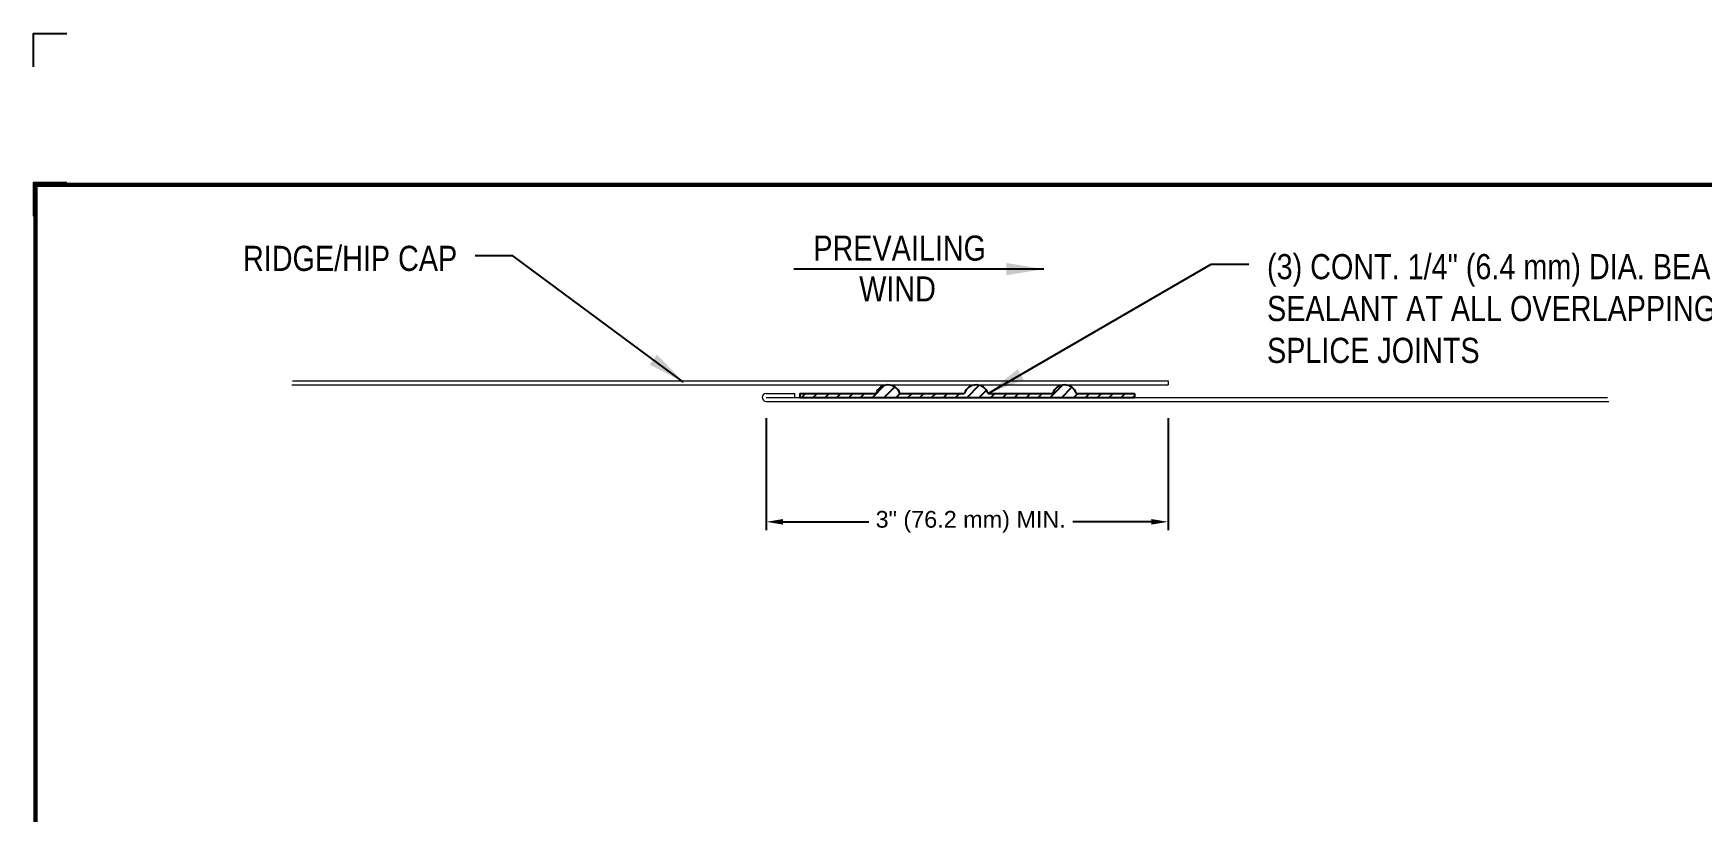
# Model space of a CAD drawing. Header units: inches. Extents: x 0 to 20, y 0 to 16.8.
# Drawn here: x 0 to 12.46, y 10.95 to 16.76 of the extents above; entities that cross this region are included whole.
import ezdxf
from ezdxf.enums import TextEntityAlignment as Align

# ---------------------------------------------------------------- set-up
doc = ezdxf.new("R2010")
doc.units = ezdxf.units.IN
doc.header["$MEASUREMENT"] = 0
doc.layers.get('0').update_dxf_attribs({"linetype": 'CONTINUOUS'})
doc.layers.get('DEFPOINTS').update_dxf_attribs({"linetype": 'CONTINUOUS'})
doc.layers.add('FSBP-ACCESSORY-FIRESTONE', color=7, linetype='CONTINUOUS', lineweight=9)
for name, color, linetype in [('FSBP-ANNO-NOTE', 7, 'CONTINUOUS'), ('FSBP-SEALANTS', 1, 'CONTINUOUS'), ('FSBP-TTLB-BORDER', 7, 'CONTINUOUS'), ('FSBP-TTLB-TEXT', 7, 'CONTINUOUS')]:
    doc.layers.add(name, color=color, linetype=linetype)
doc.styles.add('ARCHQUIK', font='archquik.shx')
doc.styles.add('ARIAL', font='arial.ttf')
doc.styles.add('ARIAL_BOLD', font='')
doc.styles.add('FSBP_ARIAL_NAR', font='ARIALN.TTF')
doc.styles.add('TXT', font='simplex.shx')
doc.styles.get('ARIAL_BOLD').set_extended_font_data('Arial Black')
doc.dimstyles.new('FS-DIM', dxfattribs={"dimtxt": 0.125, "dimasz": 0.125, "dimexe": 0.0625, "dimexo": 0.125, "dimgap": 0.0625, "dimtad": 0, "dimdec": 4, "dimzin": 1, "dimdsep": 46, "dimlunit": 4, "dimtxsty": 'ARCHQUIK', "dimblk1": 'OBLIQUE', "dimblk2": 'OBLIQUE', "dimsah": 1, "dimcen": 0.09375, "dimclrd": 256, "dimclre": 256, "dimclrt": 256, "dimadec": 0, "dimazin": 0, "dimtfac": 1, "dimtdec": 4, "dimtofl": 0, "dimtmove": 0, "dimatfit": 3, "dimldrblk": 'OBLIQUE', "dimfxl": 0, "dimtolj": 1, "dimtzin": 0, "dimlwd": -1, "dimlwe": -1, "dimarcsym": 0})
doc.dimstyles.new('STANDARD$7', dxfattribs={"dimscale": 1.5, "dimtxt": 0.2, "dimasz": 0.1, "dimexe": 0.1, "dimexo": 0.125, "dimgap": 0.09, "dimtad": 0, "dimdec": 3, "dimzin": 4, "dimdsep": 46, "dimtxsty": 'TXT', "dimcen": 0.09, "dimadec": 0, "dimazin": 0, "dimtfac": 1, "dimtdec": 3, "dimtofl": 0, "dimtmove": 2, "dimatfit": 3, "dimfxl": 0, "dimtolj": 1, "dimtzin": 4, "dimarcsym": 0})

# ---------------------------------------------------------------- blocks, each defined once
blk = doc.blocks.new('*D1')
at = {"layer": 'DEFPOINTS', "color": 0, "transparency": 16777216}
for p in [(5.471754574071248, 14.0133303731644), (8.471765806517695, 14.0133303731644), (8.471765806517695, 13.11425108535663)]:
    blk.add_point(p, dxfattribs=at)
at = {"layer": 'FSBP-ANNO-NOTE', "transparency": 16777216}
for p, q in [((5.471754574071248, 13.8883303731644), (5.471754574071248, 13.05175108535663)), ((8.471765806517695, 13.8883303731644), (8.471765806517695, 13.05175108535663)), ((5.596754574071248, 13.11425108535663), (6.237180281798628, 13.11425108535663)), ((8.346765806517695, 13.11425108535663), (7.760031577842285, 13.11425108535663))]:
    blk.add_line(p, q, dxfattribs=at)
for points in [[(5.596754574071248, 13.13508441868996), (5.596754574071248, 13.09341775202329), (5.471754574071248, 13.11425108535663)], [(8.346765806517695, 13.13508441868996), (8.346765806517695, 13.09341775202329), (8.471765806517695, 13.11425108535663)]]:
    blk.add_solid(points, dxfattribs=at)
at = {"layer": 'FSBP-ANNO-NOTE', "transparency": 16777216, "insert": (6.998605929820457, 13.11425108535663), "char_height": 0.125, "attachment_point": 5, "style": 'ARIAL'}
blk.add_mtext('\\A1;3" (76.2 mm) MIN.', dxfattribs=at)
blk = doc.blocks.new('_OBLIQUE')
at = {"color": 0, "linetype": 'ByBlock'}
blk.add_line((-0.5, -0.5), (0.5, 0.5), dxfattribs=at)
blk = doc.blocks.new('A$C486F1324')
at = {"layer": 'DEFPOINTS', "linetype": 'Continuous', "ltscale": 1.75}
blk.add_lwpolyline([(-3.512154225088215e-08, 16.51166663588279), (-3.512154225088215e-08, 16.76166663588279), (0.2499999648784577, 16.76166663588279)], dxfattribs=at)
at = {"layer": 'DEFPOINTS', "color": 1}
blk.add_lwpolyline([(0.2499999648784577, 15.64645830254946), (-3.512154225088215e-08, 15.64645830254946), (-3.512154225088215e-08, 15.39645830254946)], dxfattribs=at)
at = {"layer": 'FSBP-TTLB-BORDER', "const_width": 0.03125}
blk.add_lwpolyline([(20.01562496487846, 2.630833302549462), (20.01562496487846, 15.63083330254946), (0.01562496487845775, 15.63083330254946), (0.01562496487845775, 2.630833302549462)], dxfattribs=at)
at = {"layer": 'FSBP-TTLB-TEXT'}
for tag, height, style, p in [('MAXIMUM_WARRANTY', 0.1875, 'ARIAL_BOLD', (18.05549597262787, 2.85485773330052)), ('ACCPT_SYSTEMS', 0.21875, 'ARIAL', (12.51000666906039, 1.505833302549462))]:
    blk.add_attdef(tag, text='', height=height, dxfattribs=dict(at, style=style)).set_placement(p, align=Align.MIDDLE_LEFT)
for tag, height, style, p in [('DETAIL_DESCP_LINE_1', 0.21875, 'ARIAL_BOLD', (10.34680946719057, 2.25720148330052)), ('ISSUE_REV_DATE', 0.21875, 'ARIAL', (16.85632130115108, 1.902577359955217)), ('DETAIL_NUMBER', 0.4375, 'ARIAL', (18.9350408723662, 1.73767023330052))]:
    blk.add_attdef(tag, text='', height=height, dxfattribs=dict(at, style=style)).set_placement(p, align=Align.MIDDLE_CENTER)

msp = doc.modelspace()

# ---------------------------------------------------------------- hatches: boundary and pattern name
at = {"layer": 'FSBP-SEALANTS'}
h = msp.add_hatch(dxfattribs=at)
h.set_pattern_fill('ANSI31', color=256, scale=0.5, style=0)
h.set_pattern_definition([(45, (0, 0), (-0.04419417382415922, 0.04419417382415922), [])])
h.paths.add_polyline_path([(7.699651206817246, 14.13708037316439), (7.698461374363684, 14.13708037316439, 0.3199557084371201), (7.610226631068321, 14.07333037316442), (7.128190461708568, 14.07333037316442, 0.3199557084011914), (7.039955718425484, 14.13708037316439), (7.0387658859476, 14.13708037316439, 0.3199557084011628), (6.950531142664525, 14.07333037316442), (6.469684805782856, 14.07333037316442, 0.3199557084355794), (6.381450062488017, 14.13708037316439), (6.380260230033666, 14.13708037316439, 0.3199557084354675), (6.292025486738865, 14.07333037316442), (5.721754574071234, 14.07333037316442), (5.721754574071241, 14.04333037316441), (8.221754574071241, 14.04333037316441), (8.221754574071234, 14.07333037316442), (7.787885950112313, 14.07333037316442, 0.3199557084362521)])

# ---------------------------------------------------------------- linework, layer by layer
at = {"layer": 'FSBP-ACCESSORY-FIRESTONE'}
for p, q in [((1.93004297708292, 14.13708037316438), (8.471754574071214, 14.1370803731644)), ((1.93555873962692, 14.16708037316439), (8.471754574071214, 14.16708037316441)), ((8.471754574071213, 14.16708037316458), (8.471754574071213, 14.13708037316457)), ((5.471754574071234, 14.07333037316442), (5.68451905989201, 14.07333037316442)), ((5.471754574071241, 14.04333037316441), (11.75345531562226, 14.04333037316441)), ((5.471754574071248, 14.0133303731644), (11.7637014544181, 14.01333037316441))]:
    msp.add_line(p, q, dxfattribs=at)
at = {"layer": 'FSBP-ACCESSORY-FIRESTONE', "linetype": 'Continuous'}
msp.add_line((5.684519059892018, 14.04333037316441), (5.68451905989201, 14.07333037316442), dxfattribs=at)
at = {"layer": 'FSBP-ACCESSORY-FIRESTONE'}
msp.add_arc((5.471754574071241, 14.04333037316441), 0.03000000000000824, 90, 270, dxfattribs=at)
at = {"layer": 'FSBP-SEALANTS'}
for p, q in [((5.721754574071234, 14.07333037316442), (6.292025486738865, 14.07333037316442)), ((5.721754574071234, 14.07333037316442), (5.721754574071241, 14.04333037316441)), ((5.721754574071241, 14.04333037316441), (8.221754574071241, 14.04333037316441)), ((6.469684805782856, 14.07333037316442), (6.950531142664525, 14.07333037316442)), ((7.128190461708568, 14.07333037316442), (7.610226631068321, 14.07333037316442)), ((7.787885950112313, 14.07333037316442), (8.221754574071234, 14.07333037316442)), ((8.221754574071234, 14.07333037316442), (8.221754574071241, 14.04333037316441))]:
    msp.add_line(p, q, dxfattribs=at)
for centre, start, end in [((6.380855146260861, 14.04332023994496), 18.66697975751113, 161.3330202424889), ((7.039360802186547, 14.04332023994503), 18.66697975746187, 161.3330202425381), ((7.699056290590317, 14.04332023994496), 18.66697975751113, 161.3330202424889)]:
    msp.add_arc(centre, 0.09376202059812713, start, end, dxfattribs=at)

# ---------------------------------------------------------------- block references
msp.add_blockref('A$C486F1324', (3.512154211904317e-08, 3.078388033372903e-08))

# ---------------------------------------------------------------- texts
at = {"layer": 'FSBP-ANNO-NOTE', "char_height": 0.1875, "attachment_point": 3, "style": 'FSBP_ARIAL_NAR'}
for s, insert in [('PREVAILING', (7.112751823959542, 15.25193551967766)), ('RIDGE/HIP CAP', (3.16452079638119, 15.17535210781192)), ('WIND', (6.738713393589904, 14.94709219024878))]:
    msp.add_mtext(s, dxfattribs=dict(at, insert=insert))
at = {"layer": 'FSBP-ANNO-NOTE', "insert": (9.211212728720703, 15.11351964967834), "char_height": 0.1875, "width": 4.710175937795761, "attachment_point": 1, "style": 'FSBP_ARIAL_NAR'}
msp.add_mtext('(3) CONT. 1/4" (6.4 mm) DIA. BEADS OF BUTYL \\PSEALANT AT ALL OVERLAPPING FLASHING SPLICE JOINTS', dxfattribs=at)

# ---------------------------------------------------------------- dimensions: what is measured, and where the dimension line sits
at = {"layer": 'FSBP-ANNO-NOTE'}
dim = msp.add_linear_dim(base=(8.471765806517695, 13.11425108535663), p1=(5.471754574071248, 14.0133303731644), p2=(8.471765806517695, 14.0133303731644), angle=0, text='3" (76.2 mm) MIN.', dimstyle='FS-DIM', override={"dimtxsty": 'ARIAL'}, dxfattribs=at)
dim.commit()
dim.dimension.update_dxf_attribs({"geometry": '*D1', "text_midpoint": (6.998605929820457, 13.11425108535663), "dimtype": 161})

# ---------------------------------------------------------------- leaders
at = {"layer": 'FSBP-ANNO-NOTE', "annotation_type": 0, "has_hookline": 1}
for points, hookline_direction, text_width in [([(4.854921543709651, 14.15793692918771), (3.58077079638119, 15.10035210781192), (3.29952079638119, 15.10035210781192)], 1, 1.573158253751705), ([(7.128190461708568, 14.07333037316442), (8.794962728720703, 15.03851964967834), (9.076212728720703, 15.03851964967834)], 0, 4.698115620736698)]:
    msp.add_leader(points, dimstyle='STANDARD$7', override={"dimasz": 0.1875, "dimtad": 0}, dxfattribs=dict(at, hookline_direction=hookline_direction, text_width=text_width))
at = {"layer": 'FSBP-ANNO-NOTE'}
msp.add_leader([(7.544725482227335, 15.00146345110193), (5.67815492362341, 15.00146345110193)], dimstyle='STANDARD$7', override={"dimasz": 0.1875, "dimtad": 0}, dxfattribs=at)

doc.saveas('drawing.dxf')
